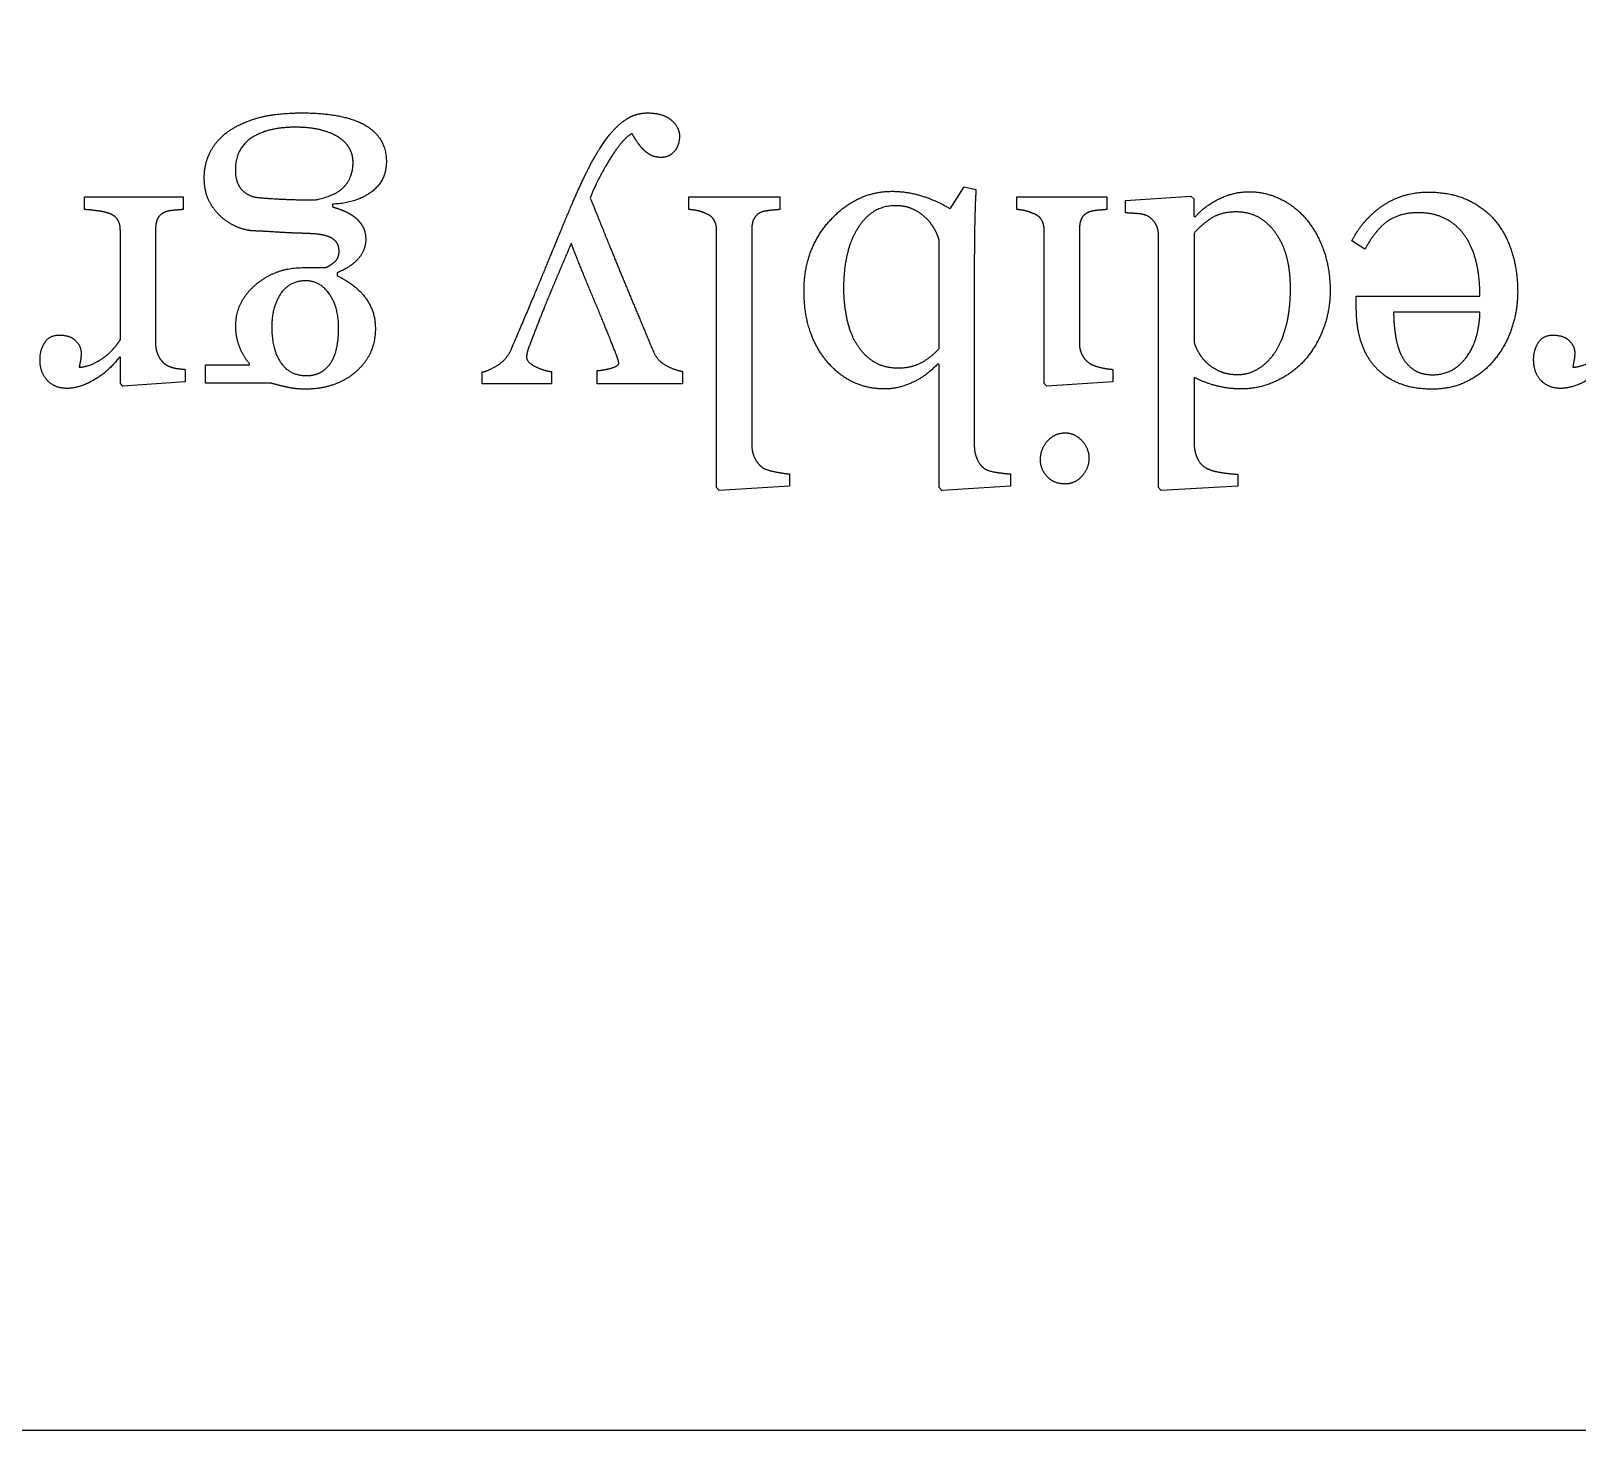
# Model space of a CAD drawing. Header units: inches. Extents: x -4.69 to 4.69, y -2.94 to 2.94.
# Drawn here: x -2.824 to -1.236, y -2.937 to -1.501 of the extents above; entities that cross this region are included whole.
import ezdxf

# ---------------------------------------------------------------- set-up
doc = ezdxf.new("R2010")
doc.units = ezdxf.units.IN
doc.layers.get('0').update_dxf_attribs({"linetype": 'CONTINUOUS'})

msp = doc.modelspace()

# ---------------------------------------------------------------- linework, layer by layer
for p, q in [((-1.8799, -1.6832), (-1.8655, -1.6608)), ((-1.8655, -1.6608), (-1.8535, -1.6636)), ((-2.769, -1.684), (-2.769, -1.6711)), ((-2.769, -1.6711), (-2.6678, -1.6711)), ((-2.6678, -1.6711), (-2.6678, -1.684)), ((-2.5143, -1.6785), (-2.5143, -1.6813)), ((-2.1485, -1.6711), (-2.0549, -1.6711)), ((-2.1485, -1.684), (-2.1485, -1.6711)), ((-2.0549, -1.6711), (-2.0549, -1.684)), ((-1.8116, -1.6711), (-1.719, -1.6711)), ((-1.8116, -1.684), (-1.8116, -1.6711)), ((-1.719, -1.6711), (-1.719, -1.684)), ((-1.6999, -1.6746), (-1.6328, -1.6704)), ((-1.6999, -1.6875), (-1.6999, -1.6746)), ((-1.6328, -1.6704), (-1.6299, -1.6731)), ((-1.6299, -1.6731), (-1.6299, -1.691)), ((-1.6299, -1.691), (-1.6283, -1.6914)), ((-2.7322, -1.8175), (-2.7322, -1.7058)), ((-2.696, -1.7038), (-2.696, -1.8222)), ((-2.1198, -1.9694), (-2.1198, -1.7062)), ((-2.0837, -1.7039), (-2.0837, -1.9262)), ((-1.7834, -1.8626), (-1.7834, -1.7062)), ((-1.7472, -1.7038), (-1.7472, -1.8222)), ((-1.6661, -1.9694), (-1.6661, -1.7108)), ((-1.6295, -1.7083), (-1.6295, -1.8206)), ((-1.8914, -1.8268), (-1.8914, -1.7151)), ((-1.454, -1.7247), (-1.4676, -1.7163)), ((-2.5454, -1.7437), (-2.5218, -1.7437)), ((-1.8552, -1.7374), (-1.8552, -1.9274)), ((-2.5096, -1.749), (-2.5096, -1.7519)), ((-1.4629, -1.7859), (-1.4629, -1.7731)), ((-1.4629, -1.7731), (-1.3359, -1.7731)), ((-1.3359, -1.7895), (-1.4246, -1.7895)), ((-2.7322, -1.8356), (-2.7332, -1.8356)), ((-2.7322, -1.8626), (-2.7322, -1.8356)), ((-2.6656, -1.8482), (-2.6656, -1.8611)), ((-2.6446, -1.8622), (-2.6446, -1.8435)), ((-2.6446, -1.8435), (-2.5995, -1.8435)), ((-2.5995, -1.8435), (-2.5995, -1.8424)), ((-2.3605, -1.863), (-2.3605, -1.8509)), ((-2.2893, -1.8505), (-2.2893, -1.863)), ((-2.2425, -1.863), (-2.2425, -1.8494)), ((-2.1549, -1.8502), (-2.1549, -1.863)), ((-1.8914, -1.843), (-1.8928, -1.8426)), ((-1.8914, -1.9694), (-1.8914, -1.843)), ((-1.713, -1.8482), (-1.713, -1.8611)), ((-1.6295, -1.8562), (-1.6295, -1.9231)), ((-2.7295, -1.8653), (-2.7322, -1.8626)), ((-2.6656, -1.8611), (-2.7295, -1.8653)), ((-2.5777, -1.8622), (-2.6446, -1.8622)), ((-2.2893, -1.863), (-2.3605, -1.863)), ((-2.1549, -1.863), (-2.2425, -1.863)), ((-1.7807, -1.8653), (-1.7834, -1.8626)), ((-1.713, -1.8611), (-1.7807, -1.8653)), ((-2.0449, -1.9681), (-2.1171, -1.9724)), ((-2.0449, -1.9556), (-2.0449, -1.9681)), ((-1.8182, -1.9681), (-1.8887, -1.9724)), ((-1.8182, -1.9556), (-1.8182, -1.9681)), ((-1.5846, -1.9681), (-1.6632, -1.9724)), ((-1.5846, -1.956), (-1.5846, -1.9681)), ((-2.1171, -1.9724), (-2.1198, -1.9694)), ((-1.8887, -1.9724), (-1.8914, -1.9694)), ((-1.6632, -1.9724), (-1.6661, -1.9694))]:
    msp.add_line(p, q)
for points in [[(-4.6875, -2.9375), (4.6875, -2.9375), (4.6875, 2.9375), (-4.6875, 2.9375)], [(4.6875, 2.9375), (-4.6875, 2.9375), (-4.6875, -2.9375), (4.6875, -2.9375)]]:
    msp.add_lwpolyline(points, close=True)
for points in [[(-2.5905, -1.5898), (-2.5724, -1.5848), (-2.5458, -1.5848)], [(-2.5458, -1.5848), (-2.5022, -1.5848), (-2.4806, -1.5975)], [(-2.2218, -1.5986), (-2.2129, -1.5904), (-2.2056, -1.5876)], [(-2.2056, -1.5876), (-2.1983, -1.5848), (-2.1905, -1.5848)], [(-2.1905, -1.5848), (-2.1753, -1.5848), (-2.1666, -1.592)], [(-2.6217, -1.604), (-2.6086, -1.5949), (-2.5905, -1.5898)], [(-2.5526, -1.5995), (-2.5812, -1.5995), (-2.5976, -1.6105)], [(-2.5246, -1.6028), (-2.5361, -1.5995), (-2.5526, -1.5995)], [(-2.5063, -1.611), (-2.5131, -1.606), (-2.5246, -1.6028)], [(-2.4806, -1.5975), (-2.459, -1.6102), (-2.459, -1.6348)], [(-2.2406, -1.6226), (-2.231, -1.6073), (-2.2218, -1.5986)], [(-2.1666, -1.592), (-2.158, -1.5992), (-2.158, -1.6085)], [(-2.64, -1.6251), (-2.6339, -1.613), (-2.6217, -1.604)], [(-2.5976, -1.6105), (-2.6141, -1.6215), (-2.6141, -1.6439)], [(-2.4962, -1.6225), (-2.4991, -1.6163), (-2.5063, -1.611)], [(-2.2068, -1.606), (-2.2165, -1.6112), (-2.2301, -1.6333)], [(-2.2016, -1.6143), (-2.2049, -1.6092), (-2.2068, -1.606)], [(-2.1953, -1.6222), (-2.1983, -1.6193), (-2.2016, -1.6143)], [(-2.158, -1.6085), (-2.158, -1.6182), (-2.1633, -1.6244)], [(-2.646, -1.6511), (-2.646, -1.6373), (-2.64, -1.6251)], [(-2.4932, -1.6355), (-2.4932, -1.6287), (-2.4962, -1.6225)], [(-2.459, -1.6348), (-2.459, -1.6546), (-2.4746, -1.6661)], [(-2.2625, -1.6651), (-2.2502, -1.6379), (-2.2406, -1.6226)], [(-2.2301, -1.6333), (-2.2436, -1.6555), (-2.2496, -1.6722)], [(-2.1874, -1.6282), (-2.1918, -1.6258), (-2.1953, -1.6222)], [(-2.1767, -1.6305), (-2.1829, -1.6305), (-2.1874, -1.6282)], [(-2.1633, -1.6244), (-2.1687, -1.6305), (-2.1767, -1.6305)], [(-2.6415, -1.6743), (-2.646, -1.6649), (-2.646, -1.6511)], [(-2.6141, -1.6439), (-2.6141, -1.6548), (-2.609, -1.6618)], [(-2.5021, -1.6603), (-2.4932, -1.6507), (-2.4932, -1.6355)], [(-2.609, -1.6618), (-2.604, -1.6688), (-2.5936, -1.6713)], [(-2.532, -1.6741), (-2.511, -1.67), (-2.5021, -1.6603)], [(-2.4746, -1.6661), (-2.4901, -1.6776), (-2.5143, -1.6785)], [(-2.2898, -1.7301), (-2.2718, -1.6859), (-2.2625, -1.6651)], [(-2.0029, -1.6947), (-1.9757, -1.6653), (-1.9397, -1.6653)], [(-1.9397, -1.6653), (-1.9239, -1.6653), (-1.9086, -1.6702)], [(-1.8535, -1.6636), (-1.8544, -1.678), (-1.8548, -1.6982)], [(-1.6034, -1.6729), (-1.5885, -1.6657), (-1.5728, -1.6657)], [(-1.5728, -1.6657), (-1.5564, -1.6657), (-1.5412, -1.673)], [(-1.4353, -1.6797), (-1.4151, -1.6661), (-1.3888, -1.6661)], [(-1.3888, -1.6661), (-1.3657, -1.6661), (-1.3482, -1.6743)], [(-2.6293, -1.691), (-2.637, -1.6836), (-2.6415, -1.6743)], [(-2.5936, -1.6713), (-2.5882, -1.6721), (-2.5713, -1.6731)], [(-2.5713, -1.6731), (-2.5543, -1.6741), (-2.532, -1.6741)], [(-2.5143, -1.6813), (-2.5084, -1.683), (-2.5022, -1.6856)], [(-2.2496, -1.6722), (-2.2311, -1.7183), (-2.2162, -1.7546)], [(-1.9366, -1.6801), (-1.9603, -1.6801), (-1.9749, -1.7031)], [(-1.9185, -1.6835), (-1.9259, -1.6801), (-1.9366, -1.6801)], [(-1.9086, -1.6702), (-1.8934, -1.675), (-1.8799, -1.6832)], [(-1.6283, -1.6914), (-1.6182, -1.6801), (-1.6034, -1.6729)], [(-1.5412, -1.673), (-1.5259, -1.6803), (-1.5147, -1.6935)], [(-1.4676, -1.7163), (-1.4556, -1.6933), (-1.4353, -1.6797)], [(-1.3482, -1.6743), (-1.3308, -1.6824), (-1.3195, -1.6964)], [(-2.7556, -1.6854), (-2.7633, -1.6844), (-2.769, -1.684)], [(-2.7431, -1.6883), (-2.7479, -1.6863), (-2.7556, -1.6854)], [(-2.7348, -1.6947), (-2.7374, -1.6904), (-2.7431, -1.6883)], [(-2.7322, -1.7058), (-2.7322, -1.699), (-2.7348, -1.6947)], [(-2.6934, -1.6924), (-2.696, -1.6968), (-2.696, -1.7038)], [(-2.6853, -1.6863), (-2.6907, -1.6881), (-2.6934, -1.6924)], [(-2.677, -1.6848), (-2.6818, -1.6852), (-2.6853, -1.6863)], [(-2.6678, -1.684), (-2.6723, -1.6844), (-2.677, -1.6848)], [(-2.6128, -1.7017), (-2.6219, -1.6978), (-2.6293, -1.691)], [(-2.5022, -1.6856), (-2.496, -1.6883), (-2.4915, -1.6918)], [(-2.4915, -1.6918), (-2.4864, -1.6959), (-2.4833, -1.7014)], [(-2.139, -1.6854), (-2.1432, -1.6844), (-2.1485, -1.684)], [(-2.1305, -1.6883), (-2.1348, -1.6863), (-2.139, -1.6854)], [(-2.1224, -1.695), (-2.1249, -1.6906), (-2.1305, -1.6883)], [(-2.1198, -1.7062), (-2.1198, -1.6994), (-2.1224, -1.695)], [(-2.0809, -1.6925), (-2.0837, -1.6968), (-2.0837, -1.7039)], [(-2.0728, -1.6863), (-2.0782, -1.6881), (-2.0809, -1.6925)], [(-2.0644, -1.6849), (-2.0695, -1.6854), (-2.0728, -1.6863)], [(-2.0549, -1.684), (-2.0593, -1.6844), (-2.0644, -1.6849)], [(-2.0301, -1.7673), (-2.0301, -1.7241), (-2.0029, -1.6947)], [(-1.9052, -1.6924), (-1.9111, -1.6869), (-1.9185, -1.6835)], [(-1.896, -1.7042), (-1.8994, -1.698), (-1.9052, -1.6924)], [(-1.8548, -1.6982), (-1.8552, -1.7185), (-1.8552, -1.7374)], [(-1.8025, -1.6854), (-1.8066, -1.6844), (-1.8116, -1.684)], [(-1.7942, -1.6883), (-1.7985, -1.6865), (-1.8025, -1.6854)], [(-1.786, -1.6949), (-1.7886, -1.6904), (-1.7942, -1.6883)], [(-1.7834, -1.7062), (-1.7834, -1.6994), (-1.786, -1.6949)], [(-1.7446, -1.6924), (-1.7472, -1.6968), (-1.7472, -1.7038)], [(-1.7365, -1.6863), (-1.742, -1.6881), (-1.7446, -1.6924)], [(-1.7283, -1.6848), (-1.733, -1.6852), (-1.7365, -1.6863)], [(-1.719, -1.684), (-1.7235, -1.6844), (-1.7283, -1.6848)], [(-1.6871, -1.6883), (-1.6941, -1.6877), (-1.6999, -1.6875)], [(-1.6764, -1.6912), (-1.6801, -1.6889), (-1.6871, -1.6883)], [(-1.6687, -1.6993), (-1.6713, -1.6945), (-1.6764, -1.6912)], [(-1.6123, -1.6933), (-1.6225, -1.7001), (-1.6295, -1.7083)], [(-1.5866, -1.6865), (-1.6021, -1.6865), (-1.6123, -1.6933)], [(-1.5614, -1.6931), (-1.572, -1.6865), (-1.5866, -1.6865)], [(-1.5441, -1.7106), (-1.5509, -1.6997), (-1.5614, -1.6931)], [(-1.5147, -1.6935), (-1.5032, -1.7069), (-1.4965, -1.7258)], [(-1.4298, -1.6954), (-1.4423, -1.7035), (-1.454, -1.7247)], [(-1.3999, -1.6873), (-1.4172, -1.6873), (-1.4298, -1.6954)], [(-1.3707, -1.6938), (-1.383, -1.6873), (-1.3999, -1.6873)], [(-1.3509, -1.7117), (-1.3585, -1.7004), (-1.3707, -1.6938)], [(-1.3195, -1.6964), (-1.3083, -1.7105), (-1.3027, -1.7291)], [(-2.5948, -1.706), (-2.6038, -1.7056), (-2.6128, -1.7017)], [(-2.5737, -1.7071), (-2.5886, -1.7062), (-2.5948, -1.706)], [(-2.5503, -1.7083), (-2.5588, -1.7081), (-2.5737, -1.7071)], [(-2.5348, -1.7089), (-2.5423, -1.7085), (-2.5503, -1.7083)], [(-2.5217, -1.7108), (-2.5273, -1.7093), (-2.5348, -1.7089)], [(-2.5117, -1.716), (-2.5158, -1.7122), (-2.5217, -1.7108)], [(-2.4833, -1.7014), (-2.4802, -1.7069), (-2.4802, -1.7151)], [(-1.9749, -1.7031), (-1.9895, -1.726), (-1.9895, -1.7659)], [(-1.8914, -1.7151), (-1.8926, -1.7105), (-1.896, -1.7042)], [(-1.6661, -1.7108), (-1.6661, -1.704), (-1.6687, -1.6993)], [(-1.5336, -1.7355), (-1.5367, -1.7221), (-1.5441, -1.7106)], [(-1.3395, -1.7388), (-1.3431, -1.7234), (-1.3509, -1.7117)], [(-2.5125, -1.7381), (-2.5076, -1.734), (-2.5076, -1.727)], [(-2.5076, -1.727), (-2.5076, -1.7198), (-2.5117, -1.716)], [(-2.4802, -1.7151), (-2.4802, -1.7254), (-2.4875, -1.7341)], [(-2.331, -1.828), (-2.3078, -1.7743), (-2.2898, -1.7301)], [(-2.2692, -1.7187), (-2.278, -1.7395), (-2.2874, -1.7618)], [(-2.2457, -1.7768), (-2.2609, -1.7405), (-2.2692, -1.7187)], [(-1.4965, -1.7258), (-1.4898, -1.7447), (-1.4898, -1.7675)], [(-1.3027, -1.7291), (-1.2972, -1.7478), (-1.2972, -1.7686)], [(-2.5932, -1.7612), (-2.5726, -1.7437), (-2.5454, -1.7437)], [(-2.5218, -1.7437), (-2.5174, -1.7422), (-2.5125, -1.7381)], [(-2.4875, -1.7341), (-2.4948, -1.7428), (-2.5096, -1.749)], [(-1.5305, -1.7651), (-1.5305, -1.7488), (-1.5336, -1.7355)], [(-1.3359, -1.7731), (-1.3359, -1.7542), (-1.3395, -1.7388)], [(-2.6137, -1.804), (-2.6137, -1.7787), (-2.5932, -1.7612)], [(-2.5419, -1.7572), (-2.5586, -1.7572), (-2.5677, -1.7707)], [(-2.5175, -1.7708), (-2.5269, -1.7572), (-2.5419, -1.7572)], [(-2.5096, -1.7519), (-2.4909, -1.7607), (-2.4806, -1.7744)], [(-2.2874, -1.7618), (-2.2969, -1.7841), (-2.3085, -1.8144)], [(-2.2162, -1.7546), (-2.2012, -1.791), (-2.1848, -1.8299)], [(-2.5677, -1.7707), (-2.5767, -1.7842), (-2.5767, -1.8048)], [(-2.508, -1.806), (-2.508, -1.7844), (-2.5175, -1.7708)], [(-2.4806, -1.7744), (-2.4703, -1.7881), (-2.4703, -1.8062)], [(-2.2232, -1.8323), (-2.2306, -1.813), (-2.2457, -1.7768)], [(-2.0064, -1.8402), (-2.0301, -1.8122), (-2.0301, -1.7673)], [(-1.9895, -1.7659), (-1.9895, -1.7803), (-1.9864, -1.7953)], [(-1.5346, -1.8024), (-1.5305, -1.7856), (-1.5305, -1.7651)], [(-1.4898, -1.7675), (-1.4898, -1.7883), (-1.497, -1.807)], [(-1.2972, -1.7686), (-1.2972, -1.7873), (-1.3031, -1.8053)], [(-1.4586, -1.8181), (-1.4629, -1.8033), (-1.4629, -1.7859)], [(-1.4246, -1.7895), (-1.4246, -1.8003), (-1.4228, -1.8127)], [(-1.3506, -1.8367), (-1.3371, -1.8197), (-1.3359, -1.7895)], [(-2.6102, -1.8239), (-2.6137, -1.8138), (-2.6137, -1.804)], [(-2.5767, -1.8048), (-2.5767, -1.8276), (-2.5675, -1.8411)], [(-2.5097, -1.8246), (-2.508, -1.8155), (-2.508, -1.806)], [(-2.4703, -1.8062), (-2.4703, -1.8334), (-2.4906, -1.8509)], [(-1.9864, -1.7953), (-1.9833, -1.8103), (-1.9766, -1.8214)], [(-1.546, -1.8301), (-1.5388, -1.8192), (-1.5346, -1.8024)], [(-1.497, -1.807), (-1.5042, -1.8256), (-1.5168, -1.8397)], [(-1.3031, -1.8053), (-1.309, -1.8233), (-1.3205, -1.8377)], [(-2.8147, -1.8383), (-2.8147, -1.8284), (-2.8098, -1.8207)], [(-2.8098, -1.8207), (-2.805, -1.813), (-2.7948, -1.813)], [(-2.7948, -1.813), (-2.7839, -1.813), (-2.7782, -1.8186)], [(-2.7782, -1.8186), (-2.7725, -1.8243), (-2.7725, -1.8311)], [(-2.753, -1.8385), (-2.7407, -1.8311), (-2.7322, -1.8175)], [(-2.696, -1.8222), (-2.696, -1.8282), (-2.6932, -1.834)], [(-2.5995, -1.8424), (-2.6067, -1.834), (-2.6102, -1.8239)], [(-2.5152, -1.84), (-2.5113, -1.8336), (-2.5097, -1.8246)], [(-2.3124, -1.8246), (-2.315, -1.8311), (-2.315, -1.8358)], [(-2.3085, -1.8144), (-2.3099, -1.8181), (-2.3124, -1.8246)], [(-1.9766, -1.8214), (-1.97, -1.8326), (-1.9593, -1.8397)], [(-1.7472, -1.8222), (-1.7472, -1.8284), (-1.7444, -1.8335)], [(-1.6295, -1.8206), (-1.628, -1.8256), (-1.6245, -1.8315)], [(-1.4452, -1.8437), (-1.4542, -1.8328), (-1.4586, -1.8181)], [(-1.4228, -1.8127), (-1.4209, -1.8251), (-1.4168, -1.8335)], [(-1.2808, -1.8383), (-1.2808, -1.8284), (-1.276, -1.8207)], [(-1.276, -1.8207), (-1.2711, -1.813), (-1.261, -1.813)], [(-1.261, -1.813), (-1.2501, -1.813), (-1.2443, -1.8186)], [(-1.2443, -1.8186), (-1.2386, -1.8243), (-1.2386, -1.8311)], [(-2.807, -1.8597), (-2.8147, -1.8517), (-2.8147, -1.8383)], [(-2.7744, -1.8459), (-2.7653, -1.8459), (-2.753, -1.8385)], [(-2.7731, -1.8389), (-2.7738, -1.8424), (-2.7744, -1.8459)], [(-2.7725, -1.8311), (-2.7725, -1.8354), (-2.7731, -1.8389)], [(-2.7332, -1.8356), (-2.7452, -1.8513), (-2.76, -1.8595)], [(-2.6932, -1.834), (-2.6904, -1.8399), (-2.6853, -1.8434)], [(-2.5675, -1.8411), (-2.5582, -1.8546), (-2.5415, -1.8546)], [(-2.5258, -1.8508), (-2.5193, -1.847), (-2.5152, -1.84)], [(-2.3452, -1.8442), (-2.3356, -1.8385), (-2.331, -1.828)], [(-2.315, -1.8358), (-2.315, -1.8408), (-2.3061, -1.8452)], [(-2.2285, -1.847), (-2.2203, -1.8447), (-2.2203, -1.8418)], [(-2.2212, -1.8379), (-2.222, -1.8352), (-2.2232, -1.8323)], [(-2.2203, -1.8418), (-2.2203, -1.8406), (-2.2212, -1.8379)], [(-2.1848, -1.8299), (-2.1811, -1.8389), (-2.1724, -1.8438)], [(-1.9473, -1.8683), (-1.9827, -1.8683), (-2.0064, -1.8402)], [(-1.9593, -1.8397), (-1.9486, -1.8467), (-1.9336, -1.8467)], [(-1.9336, -1.8467), (-1.92, -1.8467), (-1.9098, -1.8413)], [(-1.9098, -1.8413), (-1.8996, -1.836), (-1.8914, -1.8268)], [(-1.7444, -1.8335), (-1.7416, -1.8387), (-1.7365, -1.8422)], [(-1.6245, -1.8315), (-1.621, -1.8373), (-1.6157, -1.8422)], [(-1.5634, -1.8474), (-1.5536, -1.8414), (-1.546, -1.8301)], [(-1.5168, -1.8397), (-1.5287, -1.8527), (-1.5459, -1.8605)], [(-1.4168, -1.8335), (-1.4124, -1.8424), (-1.4046, -1.848)], [(-1.3845, -1.8537), (-1.3641, -1.8537), (-1.3506, -1.8367)], [(-1.3205, -1.8377), (-1.3316, -1.8515), (-1.348, -1.86)], [(-1.2731, -1.8597), (-1.2808, -1.8517), (-1.2808, -1.8383)], [(-1.2405, -1.8459), (-1.2314, -1.8459), (-1.2191, -1.8385)], [(-1.2393, -1.8389), (-1.24, -1.8424), (-1.2405, -1.8459)], [(-1.2386, -1.8311), (-1.2386, -1.8354), (-1.2393, -1.8389)], [(-2.6853, -1.8434), (-2.6816, -1.8457), (-2.6765, -1.8468)], [(-2.6765, -1.8468), (-2.6715, -1.8478), (-2.6656, -1.8482)], [(-2.4906, -1.8509), (-2.511, -1.8685), (-2.5427, -1.8685)], [(-2.5415, -1.8546), (-2.5324, -1.8546), (-2.5258, -1.8508)], [(-2.3605, -1.8509), (-2.3547, -1.85), (-2.3452, -1.8442)], [(-2.3061, -1.8452), (-2.2973, -1.8496), (-2.2893, -1.8505)], [(-2.2425, -1.8494), (-2.2366, -1.8492), (-2.2285, -1.847)], [(-2.1724, -1.8438), (-2.1636, -1.8488), (-2.1549, -1.8502)], [(-1.8928, -1.8426), (-1.9048, -1.8554), (-1.9191, -1.8618)], [(-1.7365, -1.8422), (-1.7328, -1.8445), (-1.7258, -1.8462)], [(-1.7258, -1.8462), (-1.7188, -1.8478), (-1.713, -1.8482)], [(-1.6073, -1.8649), (-1.6202, -1.8614), (-1.6295, -1.8562)], [(-1.6157, -1.8422), (-1.6101, -1.847), (-1.6025, -1.8503)], [(-1.6025, -1.8503), (-1.5949, -1.8535), (-1.5848, -1.8535)], [(-1.5848, -1.8535), (-1.5732, -1.8535), (-1.5634, -1.8474)], [(-1.4209, -1.8618), (-1.4359, -1.8552), (-1.4452, -1.8437)], [(-1.4046, -1.848), (-1.3968, -1.8537), (-1.3845, -1.8537)], [(-2.7871, -1.8677), (-2.7993, -1.8677), (-2.807, -1.8597)], [(-2.76, -1.8595), (-2.7748, -1.8677), (-2.7871, -1.8677)], [(-2.5601, -1.8667), (-2.5687, -1.8649), (-2.5777, -1.8622)], [(-2.5427, -1.8685), (-2.5514, -1.8685), (-2.5601, -1.8667)], [(-1.9191, -1.8618), (-1.9334, -1.8683), (-1.9473, -1.8683)], [(-1.5809, -1.8683), (-1.5943, -1.8683), (-1.6073, -1.8649)], [(-1.5459, -1.8605), (-1.5631, -1.8683), (-1.5809, -1.8683)], [(-1.3849, -1.8685), (-1.4059, -1.8685), (-1.4209, -1.8618)], [(-1.348, -1.86), (-1.3645, -1.8685), (-1.3849, -1.8685)], [(-1.2532, -1.8677), (-1.2654, -1.8677), (-1.2731, -1.8597)], [(-1.2261, -1.8595), (-1.2409, -1.8677), (-1.2532, -1.8677)], [(-1.78, -1.9217), (-1.7727, -1.9134), (-1.762, -1.9134)], [(-1.762, -1.9134), (-1.7521, -1.9134), (-1.7448, -1.9213)], [(-1.7448, -1.9213), (-1.7375, -1.9292), (-1.7375, -1.9393)], [(-2.0837, -1.9262), (-2.0837, -1.9332), (-2.0806, -1.9394)], [(-1.8552, -1.9274), (-1.8552, -1.934), (-1.8522, -1.9406)], [(-1.7873, -1.941), (-1.7873, -1.9299), (-1.78, -1.9217)], [(-1.6295, -1.9231), (-1.6295, -1.9313), (-1.6268, -1.938)], [(-2.0806, -1.9394), (-2.0776, -1.9455), (-2.0728, -1.949)], [(-2.0728, -1.949), (-2.0693, -1.9513), (-2.0599, -1.9533)], [(-1.8522, -1.9406), (-1.8492, -1.9472), (-1.8445, -1.9502)], [(-1.8445, -1.9502), (-1.8408, -1.9527), (-1.8322, -1.954)], [(-1.7802, -1.9584), (-1.7873, -1.951), (-1.7873, -1.941)], [(-1.7375, -1.9393), (-1.7375, -1.95), (-1.7448, -1.958)], [(-1.6268, -1.938), (-1.6241, -1.9447), (-1.6192, -1.9482)], [(-1.6192, -1.9482), (-1.6137, -1.9519), (-1.6045, -1.9536)], [(-2.0599, -1.9533), (-2.0506, -1.9552), (-2.0449, -1.9556)], [(-1.8322, -1.954), (-1.8235, -1.9552), (-1.8182, -1.9556)], [(-1.762, -1.9659), (-1.7731, -1.9659), (-1.7802, -1.9584)], [(-1.7448, -1.958), (-1.7521, -1.9659), (-1.762, -1.9659)], [(-1.6045, -1.9536), (-1.5953, -1.9552), (-1.5846, -1.956)]]:
    msp.add_open_spline(points, degree=2)

doc.saveas('drawing.dxf')
